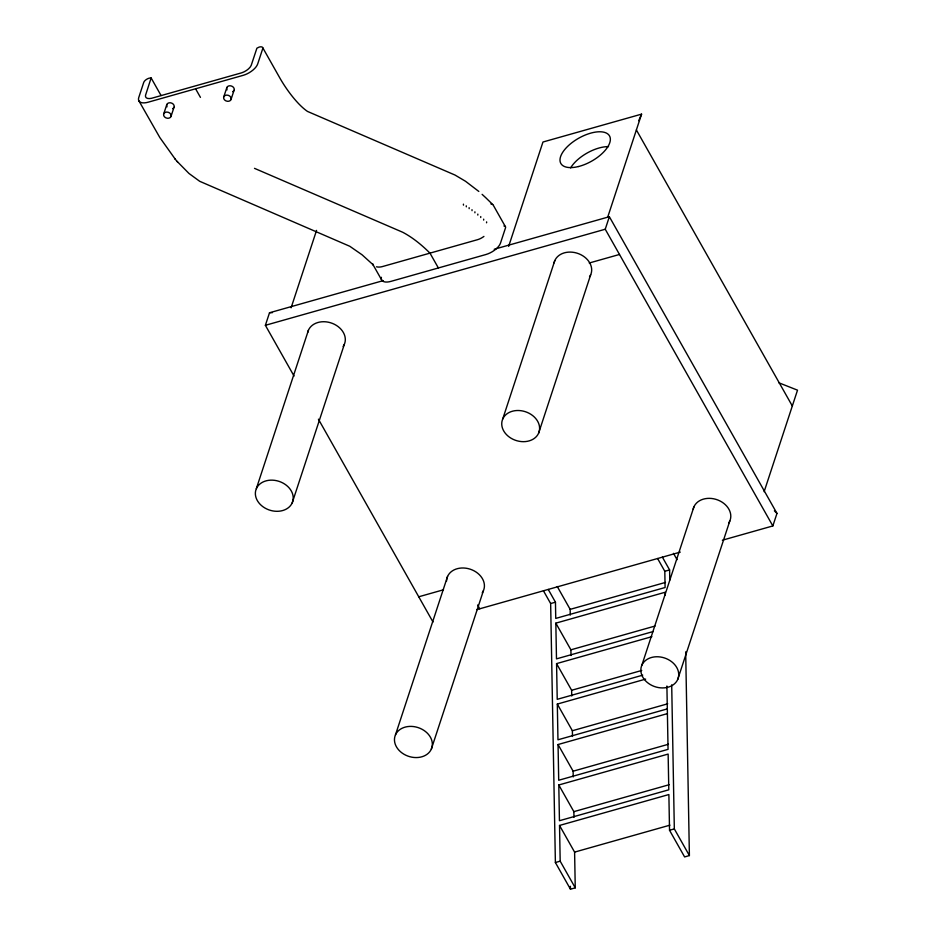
<?xml version="1.0" encoding="UTF-8"?>
<svg xmlns="http://www.w3.org/2000/svg" width="936" height="936" viewBox="0 0 936 936"><rect width="100%" height="100%" fill="white"/><g stroke="black" fill="none" stroke-linecap="round" stroke-linejoin="round"><path stroke-width="1.4" d="M480.73 217.515L480.741 216.555M483.655 220.089L483.678 219.141M486.58 222.803L486.615 221.879M163.777 113.759L166.842 104.446M170.949 116.591A3.861 3.03 18.2 0 0 166.62 112.063A3.861 3.03 18.2 0 0 164.514 116.871A3.861 3.03 18.2 0 0 170.949 116.591L174.014 107.289M223.809 96.794L226.863 87.481M230.981 99.626A3.861 3.03 18.2 0 0 226.652 95.098A3.861 3.03 18.2 0 0 224.546 99.906A3.861 3.03 18.2 0 0 230.981 99.626L234.047 90.324M294.044 376.05L265.379 325.307L269.51 312.764L383.257 280.613M291.108 307.792L316.555 230.385M256.347 488.627L308.435 330.221M292.231 502.819A19.317 15.14 18.2 0 0 270.598 480.156A19.317 15.14 18.2 0 0 260.044 504.2A19.317 15.14 18.2 0 0 292.231 502.819L344.319 344.401M508.657 246.367L542.962 142.015L641.581 114.133L607.745 217.047M395.46 734.889L447.548 576.482M502.726 418.989L554.802 260.582M431.344 749.081A19.317 15.14 18.2 0 0 409.711 726.406A19.317 15.14 18.2 0 0 399.157 750.461A19.317 15.14 18.2 0 0 431.344 749.081L483.432 590.663M722.358 540.212L772.843 525.938L605.241 229.238L609.359 216.707L494.208 249.257M538.61 433.181A19.317 15.14 18.2 0 0 516.965 410.518A19.317 15.14 18.2 0 0 506.423 434.561A19.317 15.14 18.2 0 0 538.61 433.181L590.686 274.763M641.839 665.25L693.915 506.844M677.722 679.442A19.317 15.14 18.2 0 0 656.077 656.768A19.317 15.14 18.2 0 0 645.536 680.823A19.317 15.14 18.2 0 0 677.722 679.442L729.799 521.024M764.139 491.692L797.519 390.172L778.822 382.777M772.843 525.938L776.974 513.408L609.359 216.707M638.715 120.686L641.581 114.133M265.379 325.307L605.241 229.238M589.247 263.004L619.492 254.463M418.743 596.782L443.488 589.785M476.986 609.57L680.285 552.1M685.678 651.842L689.399 855.574L684.602 856.931L669.532 830.267L668.877 794.535L559.529 825.447L574.599 852.111L575.254 887.843L570.457 889.2L555.387 862.524L550.649 603.544L555.457 602.187L548.25 589.423M555.457 602.187L555.75 618.415L665.098 587.515L664.806 571.276L669.603 569.919L662.395 557.166M570.27 615.081L570.164 609.359L665.496 582.414M653.223 631.531L556.487 658.874L555.832 623.154L665.192 592.242L665.239 595.097M571.007 655.539L570.901 649.818L655.024 626.044M642.74 675.16L557.224 699.332L556.569 663.612L651.901 636.667M571.744 695.998L571.639 690.277L641.733 670.468M667.321 708.891L557.961 739.791L557.318 704.071L645.641 679.103M572.481 736.457L572.376 730.735L667.707 703.79M666.9 686.018L668.058 749.35L558.71 780.25L558.055 744.529L667.403 713.618M573.23 776.915L573.125 771.194L668.456 744.249M558.792 784.988L668.14 754.077L668.795 789.808L559.447 820.708L558.792 784.988L573.862 811.652L573.967 817.374M573.862 811.652L669.193 784.707M574.599 852.111L669.93 825.166M555.387 862.524L560.184 861.167L559.529 825.447M669.532 830.267L674.329 828.91L671.697 684.86M269.51 312.764L272.423 312.636M254.498 168.351L402.702 232.257A222.803 90.242 74.2 0 1 429.998 253.165L438.376 267.965M478.822 191.447L465.531 181.28L455.001 175.044L307.464 111.419C297.894 104.844 286.673 90.207 279.431 77.267L262.653 47.56M482.11 194.349L485.41 197.402M485.632 197.601L492.933 204.715M774.376 510.834L776.974 513.408M151.141 78.004L149.163 78.168A5.054 2.375 -29.5 0 0 143.734 82.403L138.762 97.519A13.689 6.447 -29.5 0 0 148.157 102.199L243.009 75.383A13.689 6.447 -29.5 0 0 257.716 63.905L262.688 48.777A5.054 2.375 -29.5 0 0 259.225 47.057L256.897 48.192L251.199 65.415A9.582 4.516 -29.5 0 1 241.745 72.797L151.55 98.292A9.582 4.516 -29.5 0 1 145.525 95.296L151.129 77.957L161.039 95.495M177.103 161.401L188.99 173.476L199.707 181.303L349.76 246.262L362.115 254.826L373.394 265.04L372.598 263.94L381.666 279.993M138.879 100.819L159.845 137.569L175.418 159.412M174.95 158.863L177.583 161.975M636.386 129.952L792.324 405.99M493.225 205.113L505.44 226.734M673.475 553.34L677.056 559.681M657.598 558.511L664.806 571.276M557.248 586.498L570.164 609.359M543.442 590.78L550.649 603.544M674.329 828.91L689.399 855.574M555.832 623.154L570.901 649.818M556.569 663.612L571.639 690.277M557.318 704.071L572.376 730.735M195.589 88.791L200.444 97.379M558.055 744.529L573.125 771.194M477.594 605.007L479.735 608.786M318.415 419.176L432.994 622.007M560.184 861.167L575.254 887.843M463.414 204.142L463.484 205.148M466.257 205.826L466.315 206.833M469.123 207.675L469.17 208.669M472.001 209.676L472.036 210.659M474.903 211.817L474.915 212.8M669.603 569.919L669.79 580.098M570.398 886.275L570.457 889.2M477.816 214.11L477.816 215.081M693.19 509.102A19.317 15.14 18.2 0 1 717.947 500.046A19.317 15.14 18.2 0 1 728.629 523.107M570.609 167.895A27.963 13.174 -29.5 0 1 608.517 146.624M505.054 226.313A5.054 2.375 -29.5 0 1 505.475 227.951L500.503 243.067A13.689 6.447 -29.5 0 1 485.796 254.557L390.944 281.373A13.689 6.447 -29.5 0 1 381.385 277.313M503.919 225.974A5.054 2.375 -29.5 0 1 504.434 226.056M376.483 266.795A13.478 8.401 -36.5 0 0 382.567 266.538L477.418 239.721A13.478 8.401 -36.5 0 0 483.924 236.422M490.897 203.954A4.973 3.1 -36.5 0 1 491.798 204.06M167.029 106.833A3.861 3.03 18.2 0 1 170.469 102.784A3.861 3.03 18.2 0 1 173.78 107.698M173.464 108.073A3.861 3.03 18.2 0 1 172.61 108.646M227.05 89.856A3.861 3.03 18.2 0 1 228.606 85.983A3.861 3.03 18.2 0 1 233.661 87.633A3.861 3.03 18.2 0 1 232.643 91.681M554.077 262.84A19.317 15.14 18.2 0 1 578.834 253.785A19.317 15.14 18.2 0 1 589.516 276.845M307.698 332.479A19.317 15.14 18.2 0 1 332.467 323.423A19.317 15.14 18.2 0 1 343.138 346.495M446.542 581.116A19.317 15.14 18.2 0 1 470.153 569.17A19.317 15.14 18.2 0 1 482.251 592.745M578.46 166.538A27.963 13.174 -29.5 0 0 609.558 136.001A27.963 13.174 -29.5 0 0 567.485 146.542A27.963 13.174 -29.5 0 0 578.46 166.538"/></g></svg>
